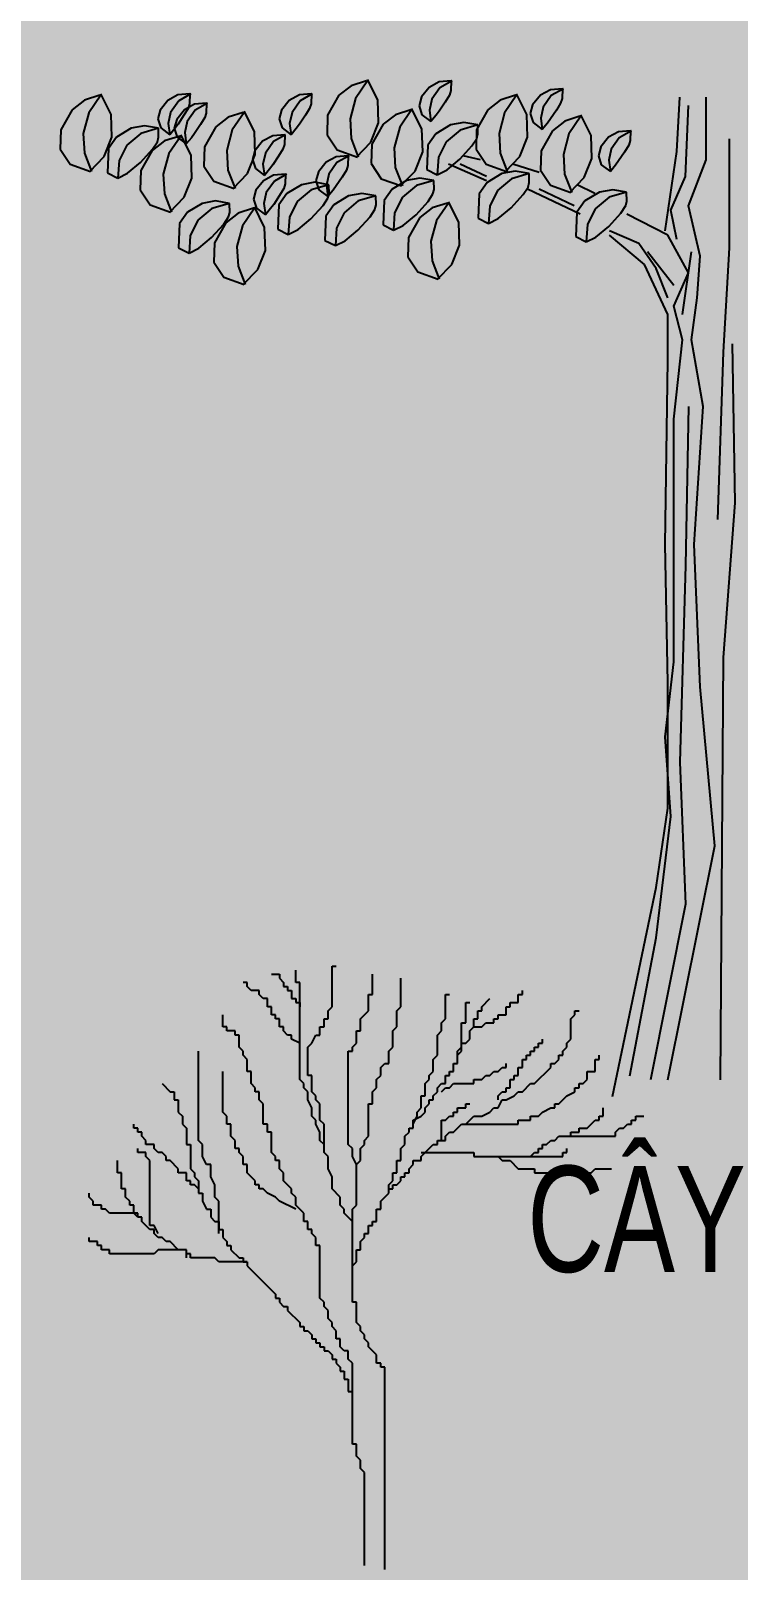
# Model space of a CAD drawing. Header units: millimetres. Extents: x 476643 to 477419, y 1110674 to 1111494.
# Drawn here: x 476995.18 to 476998.52, y 1111289.06 to 1111296.31 of the extents above; entities that cross this region are included whole.
import ezdxf

# ---------------------------------------------------------------- set-up
doc = ezdxf.new("R2010")
doc.units = ezdxf.units.MM
doc.header["$LTSCALE"] = 0.001
doc.header["$MEASUREMENT"] = 0
doc.layers.add('HT_Text', color=7, linetype='Continuous', lineweight=15)
doc.layers.add('HT_thuc vat', color=3, linetype='Continuous')
doc.layers.add('Net manh', color=252, linetype='Continuous')
doc.styles.add('DIM', font='VAVON.TTF')

# ---------------------------------------------------------------- blocks, each defined once
blk = doc.blocks.new('tree50')
for p, q in [((-1879.5884, 4727.1356), (-1937.5472, 4682.3356)), ((-1807.4204, 4750.4996), (-1879.5884, 4727.1356)), ((-1803.0988, 4750.4996), (-1859.4468, 4667.5916)), ((-1754.6128, 4660.1676), (-1803.0988, 4756.6996)), ((-1512.4984, 4719.5196), (-1549.1196, 4674.1316)), ((-1464.94, 4745.6916), (-1512.4984, 4719.5196)), ((-1408.4212, 4750.4996), (-1464.94, 4745.6916)), ((-1404.0756, 4750.4996), (-1461.4484, 4717.7356)), ((-1408.4212, 4750.4996), (-1409.7884, 4704.0156)), ((-3137.3276, 4658.9476), (-3195.2864, 4614.1716)), ((-3065.1596, 4682.3356), (-3137.3276, 4658.9476)), ((-3060.8384, 4682.3356), (-3117.186, 4599.4036)), ((-3012.352, 4591.9796), (-3060.8384, 4688.5356)), ((-2744.2368, 4657.5556), (-2780.8332, 4612.1476)), ((-2696.6536, 4683.7036), (-2744.2368, 4657.5556)), ((-2693.1624, 4655.7476), (-2731.224, 4601.7716)), ((-2640.1352, 4688.5356), (-2696.6536, 4683.7036)), ((-2635.7896, 4688.5356), (-2693.1624, 4655.7476)), ((-2640.1352, 4688.5356), (-2641.5268, 4642.0276)), ((-2171.7268, 4657.5556), (-2208.348, 4612.1476)), ((-2124.1684, 4683.7036), (-2171.7268, 4657.5556)), ((-2120.6772, 4655.7476), (-2158.7144, 4601.7716)), ((-2067.6496, 4688.5356), (-2124.1684, 4683.7036)), ((-2063.304, 4688.5356), (-2120.6772, 4655.7476)), ((-2067.6496, 4688.5356), (-2069.0168, 4642.0276)), ((-1937.5472, 4682.3356), (-1991.136, 4587.8276)), ((-1859.4468, 4667.5916), (-1885.4964, 4570.7876)), ((-1751.0484, 4552.1836), (-1754.6128, 4660.1676)), ((-1549.1196, 4674.1316), (-1560.2036, 4632.7516)), ((-1499.4856, 4663.7316), (-1511.0824, 4611.4396)), ((-1461.4484, 4717.7356), (-1499.4856, 4663.7316)), ((-1436.888, 4649.7676), (-1464.7932, 4607.9716)), ((-1417.0884, 4682.3356), (-1436.888, 4649.7676)), ((-1409.7884, 4704.0156), (-1417.0884, 4682.3356)), ((-1176.976, 4658.9476), (-1234.9348, 4614.1716)), ((-1104.8324, 4682.3356), (-1176.976, 4658.9476)), ((-1100.4868, 4682.3356), (-1156.8344, 4599.4036)), ((-1052.0248, 4591.9796), (-1100.4868, 4688.5356)), ((-987.718, 4682.3356), (-1024.3392, 4636.9516)), ((-940.1352, 4708.4836), (-987.718, 4682.3356)), ((-936.644, 4680.5556), (-974.7056, 4626.5516)), ((-883.6408, 4713.3196), (-940.1352, 4708.4836)), ((-879.2952, 4713.3196), (-936.644, 4680.5556)), ((-885.008, 4666.8316), (-892.308, 4645.1556)), ((-883.6408, 4713.3196), (-885.008, 4666.8316)), ((-344.968, 4416.9076), (-331.152, 4673.2556)), ((-206.98, 4377.4796), (-206.98, 4673.2556)), ((-3195.2864, 4614.1716), (-3248.8752, 4519.6396)), ((-3117.186, 4599.4036), (-3143.2356, 4502.5996)), ((-3008.7876, 4484.0196), (-3012.352, 4591.9796)), ((-2780.8332, 4612.1476), (-2791.9416, 4570.7876)), ((-2731.224, 4601.7716), (-2742.7964, 4549.4756)), ((-2666.1604, 4614.1716), (-2702.7572, 4568.7636)), ((-2668.602, 4587.8036), (-2696.5072, 4545.9836)), ((-2648.802, 4620.3476), (-2668.602, 4587.8036)), ((-2618.5776, 4640.3196), (-2666.1604, 4614.1716)), ((-2615.0864, 4612.3636), (-2653.148, 4558.3876)), ((-2641.5268, 4642.0276), (-2648.802, 4620.3476)), ((-2562.0588, 4645.1556), (-2618.5776, 4640.3196)), ((-2557.7376, 4645.1556), (-2615.0864, 4612.3636)), ((-2570.7504, 4576.9636), (-2590.55, 4544.4196)), ((-2563.4504, 4598.6436), (-2570.7504, 4576.9636)), ((-2562.0588, 4645.1556), (-2563.4504, 4598.6436)), ((-2460.7404, 4578.3796), (-2518.6996, 4533.5796)), ((-2388.5972, 4601.7716), (-2460.7404, 4578.3796)), ((-2384.2512, 4601.7716), (-2440.5988, 4518.8356)), ((-2335.7896, 4511.4116), (-2384.2512, 4607.9716)), ((-2208.348, 4612.1476), (-2219.432, 4570.7876)), ((-2158.7144, 4601.7716), (-2170.3108, 4549.4756)), ((-2096.1164, 4587.8036), (-2124.022, 4545.9836)), ((-2076.3168, 4620.3476), (-2096.1164, 4587.8036)), ((-2069.0168, 4642.0276), (-2076.3168, 4620.3476)), ((-1991.136, 4587.8276), (-1993.9192, 4496.3996)), ((-1671.4096, 4590.7836), (-1729.3684, 4545.9836)), ((-1599.2416, 4614.1716), (-1671.4096, 4590.7836)), ((-1594.9204, 4614.1716), (-1651.268, 4531.2396)), ((-1546.434, 4523.8156), (-1594.9204, 4620.3476)), ((-1560.2036, 4632.7516), (-1546.4828, 4590.3916)), ((-1546.4828, 4590.3916), (-1503.8316, 4558.3876)), ((-1511.0824, 4611.4396), (-1503.8316, 4558.3876)), ((-1479.808, 4587.6596), (-1503.8316, 4558.3876)), ((-1464.7932, 4607.9716), (-1479.808, 4587.6596)), ((-1234.9348, 4614.1716), (-1288.5236, 4519.6396)), ((-1156.8344, 4599.4036), (-1182.884, 4502.5996)), ((-1048.436, 4484.0196), (-1052.0248, 4591.9796)), ((-1024.3392, 4636.9516), (-1035.4232, 4595.5676)), ((-1035.4232, 4595.5676), (-1021.7024, 4553.2116)), ((-974.7056, 4626.5516), (-986.302, 4574.2556)), ((-986.302, 4574.2556), (-979.0512, 4521.2036)), ((-912.1076, 4612.5836), (-940.0132, 4570.7876)), ((-892.308, 4645.1556), (-912.1076, 4612.5836)), ((-801.2192, 4583.1676), (-873.3872, 4559.8036)), ((-796.898, 4583.1676), (-853.2456, 4500.2556)), ((-748.436, 4492.8116), (-796.898, 4589.3676)), ((-303.564, 4298.5956), (-289.768, 4633.7996)), ((-3248.8752, 4519.6396), (-3251.6584, 4428.2356)), ((-3143.2356, 4502.5996), (-3137.7424, 4409.6796)), ((-2917.8452, 4526.6236), (-2986.4732, 4484.9716)), ((-2871.898, 4502.7716), (-2937.7912, 4447.3996)), ((-2855.1496, 4538.0996), (-2917.8452, 4526.6236)), ((-2789.2072, 4526.6236), (-2871.898, 4502.7716)), ((-2789.2072, 4526.6236), (-2855.1496, 4538.0996)), ((-2791.9416, 4570.7876), (-2778.1968, 4528.4076)), ((-2787.9136, 4484.2876), (-2789.2072, 4526.6236)), ((-2778.1968, 4528.4076), (-2735.5452, 4496.3996)), ((-2742.7964, 4549.4756), (-2735.5452, 4496.3996)), ((-2711.5464, 4525.6716), (-2735.5452, 4496.3996)), ((-2702.7572, 4568.7636), (-2713.8656, 4527.4036)), ((-2713.8656, 4527.4036), (-2700.1204, 4485.0236)), ((-2696.5072, 4545.9836), (-2711.5464, 4525.6716)), ((-2653.148, 4558.3876), (-2664.7444, 4506.0916)), ((-2664.7444, 4506.0916), (-2657.4936, 4453.0156)), ((-2618.4556, 4502.5996), (-2633.47, 4482.2876)), ((-2590.55, 4544.4196), (-2618.4556, 4502.5996)), ((-2518.6996, 4533.5796), (-2572.2884, 4439.0756)), ((-2440.5988, 4518.8356), (-2466.6488, 4422.0316)), ((-2332.2004, 4403.4316), (-2335.7896, 4511.4116)), ((-2219.432, 4570.7876), (-2205.7112, 4528.4076)), ((-2205.7112, 4528.4076), (-2163.06, 4496.3996)), ((-2170.3108, 4549.4756), (-2163.06, 4496.3996)), ((-2139.0364, 4525.6716), (-2163.06, 4496.3996)), ((-2124.022, 4545.9836), (-2139.0364, 4525.6716)), ((-1885.4964, 4570.7876), (-1880.0032, 4477.8676)), ((-1787.1568, 4461.3156), (-1751.0484, 4552.1836)), ((-1729.3684, 4545.9836), (-1782.9572, 4451.4756)), ((-1651.268, 4531.2396), (-1677.3176, 4434.4356)), ((-1542.8696, 4415.8316), (-1546.434, 4523.8156)), ((-1412.01, 4542.2476), (-1480.638, 4500.5996)), ((-1366.0628, 4518.3956), (-1431.9564, 4463.0236)), ((-1349.3148, 4553.7236), (-1412.01, 4542.2476)), ((-1283.3724, 4542.2476), (-1366.0628, 4518.3956)), ((-1283.3724, 4542.2476), (-1349.3148, 4553.7236)), ((-1288.5236, 4519.6396), (-1291.3068, 4428.2356)), ((-1282.054, 4499.9156), (-1283.3724, 4542.2476)), ((-1182.884, 4502.5996), (-1177.4152, 4409.6796)), ((-1021.7024, 4553.2116), (-979.0512, 4521.2036)), ((-931.346, 4515.0036), (-984.9348, 4420.4956)), ((-955.0276, 4550.4756), (-979.0512, 4521.2036)), ((-940.0132, 4570.7876), (-955.0276, 4550.4756)), ((-873.3872, 4559.8036), (-931.346, 4515.0036)), ((-619.2124, 4510.1676), (-666.7708, 4484.0196)), ((-562.6936, 4515.0036), (-619.2124, 4510.1676)), ((-558.348, 4515.0036), (-615.7212, 4482.2396)), ((-562.6936, 4515.0036), (-564.0852, 4468.4916)), ((-3251.6584, 4428.2356), (-3204.5884, 4357.1396)), ((-3044.896, 4393.1516), (-3008.7876, 4484.0196)), ((-3024.2904, 4431.5556), (-3029.0024, 4317.0516)), ((-2986.4732, 4484.9716), (-3024.2904, 4431.5556)), ((-2937.7912, 4447.3996), (-2974.5344, 4374.0116)), ((-2873.4848, 4365.0036), (-2816.2092, 4428.2836)), ((-2760.008, 4466.8316), (-2817.9672, 4422.0316)), ((-2816.2092, 4428.2836), (-2793.6508, 4463.2436)), ((-2793.6508, 4463.2436), (-2787.9136, 4484.2876)), ((-2687.84, 4490.1996), (-2760.008, 4466.8316)), ((-2683.5188, 4490.1996), (-2739.842, 4407.2876)), ((-2700.1204, 4485.0236), (-2657.4936, 4453.0156)), ((-2635.0324, 4399.8636), (-2683.5188, 4496.3996)), ((-2633.47, 4482.2876), (-2657.4936, 4453.0156)), ((-2572.2884, 4439.0756), (-2575.0716, 4347.6676)), ((-2297.508, 4465.4156), (-2334.1292, 4420.0316)), ((-2249.9252, 4491.5876), (-2297.508, 4465.4156)), ((-2246.434, 4463.6356), (-2284.4956, 4409.6316)), ((-2193.4312, 4496.3996), (-2249.9252, 4491.5876)), ((-2189.0852, 4496.3996), (-2246.434, 4463.6356)), ((-2202.098, 4428.2356), (-2221.898, 4395.6676)), ((-2194.7984, 4449.9156), (-2202.098, 4428.2356)), ((-2193.4312, 4496.3996), (-2194.7984, 4449.9156)), ((-1993.9192, 4496.3996), (-1946.8488, 4425.3036)), ((-1880.0032, 4477.8676), (-1846.4584, 4391.0516)), ((-1855.1252, 4391.0516), (-1787.1568, 4461.3156)), ((-1782.9572, 4451.4756), (-1785.7404, 4360.0476)), ((-1677.3176, 4434.4356), (-1671.8244, 4341.5156)), ((-1518.4556, 4447.1796), (-1523.1672, 4332.6796)), ((-1480.638, 4500.5996), (-1518.4556, 4447.1796)), ((-1431.9564, 4463.0236), (-1468.6996, 4389.6356)), ((-1367.6496, 4380.6276), (-1310.3744, 4443.9076)), ((-1310.3744, 4443.9076), (-1287.8156, 4478.8676)), ((-1291.3068, 4428.2356), (-1244.2368, 4357.1396)), ((-1287.8156, 4478.8676), (-1282.054, 4499.9156)), ((-1084.5444, 4393.1516), (-1048.436, 4484.0196)), ((-853.2456, 4500.2556), (-879.2952, 4403.4316)), ((-744.8472, 4384.8516), (-748.436, 4492.8116)), ((-703.392, 4438.6116), (-714.5004, 4397.2516)), ((-666.7708, 4484.0196), (-703.392, 4438.6116)), ((-653.7824, 4428.2356), (-665.3548, 4375.9396)), ((-615.7212, 4482.2396), (-653.7824, 4428.2356)), ((-571.3608, 4446.8156), (-591.1604, 4414.2716)), ((-564.0852, 4468.4916), (-571.3608, 4446.8156)), ((-96.58, 3963.3796), (-96.58, 4476.0636)), ((-3204.5884, 4357.1396), (-3108.5432, 4322.8636)), ((-3137.7424, 4409.6796), (-3104.1976, 4322.8636)), ((-3112.8648, 4322.8636), (-3044.896, 4393.1516)), ((-2974.5344, 4374.0116), (-2979.93, 4292.1276)), ((-2933.9584, 4314.9796), (-2873.4848, 4365.0036)), ((-2817.9672, 4422.0316), (-2871.556, 4327.5276)), ((-2739.842, 4407.2876), (-2765.9164, 4310.4876)), ((-2631.468, 4291.8836), (-2635.0324, 4399.8636)), ((-2466.6488, 4422.0316), (-2461.18, 4329.1156)), ((-2368.3088, 4312.5836), (-2332.2004, 4403.4316)), ((-2334.1292, 4420.0316), (-2345.2132, 4378.6516)), ((-2345.2132, 4378.6516), (-2331.468, 4336.2916)), ((-2284.4956, 4409.6316), (-2296.092, 4357.3356)), ((-2296.092, 4357.3356), (-2288.8412, 4304.2836)), ((-2221.898, 4395.6676), (-2249.8032, 4353.8676)), ((-1998.2652, 4366.2476), (-2034.8616, 4320.8636)), ((-1950.682, 4392.4196), (-1998.2652, 4366.2476)), ((-1947.1908, 4364.4636), (-1985.2524, 4310.4876)), ((-1894.1636, 4397.2516), (-1950.682, 4392.4196)), ((-1889.8176, 4397.2516), (-1947.1908, 4364.4636)), ((-1946.8488, 4425.3036), (-1850.804, 4391.0516)), ((-1894.1636, 4397.2516), (-1895.5552, 4350.7436)), ((-1785.7404, 4360.0476), (-1738.6704, 4288.9516)), ((-1578.978, 4324.9636), (-1542.8696, 4415.8316)), ((-1468.6996, 4389.6356), (-1474.0952, 4307.7516)), ((-1428.1236, 4330.6036), (-1367.6496, 4380.6276)), ((-1241.8684, 4278.8676), (-1421.2632, 4357.7516)), ((-1241.8684, 4298.5956), (-1366.0628, 4357.7516)), ((-1269.4808, 4377.4796), (-1352.2688, 4397.1796)), ((-1244.2368, 4357.1396), (-1148.1916, 4322.8636)), ((-1177.4152, 4409.6796), (-1143.846, 4322.8636)), ((-1152.5376, 4322.8636), (-1084.5444, 4393.1516)), ((-993.5044, 4318.3236), (-1117.6984, 4357.7516)), ((-984.9348, 4420.4956), (-987.718, 4329.0636)), ((-879.2952, 4403.4316), (-873.802, 4310.5356)), ((-780.9556, 4293.9836), (-744.8472, 4384.8516)), ((-714.5004, 4397.2516), (-700.7552, 4354.8716)), ((-665.3548, 4375.9396), (-658.104, 4322.8636)), ((-619.0656, 4372.4476), (-634.0804, 4352.1356)), ((-591.1604, 4414.2716), (-619.0656, 4372.4476)), ((-400.144, 4042.2596), (-344.968, 4416.9076)), ((-289.768, 4160.5716), (-206.98, 4377.4796)), ((-3029.0024, 4317.0516), (-2979.93, 4292.1276)), ((-2979.93, 4292.1276), (-2933.9584, 4314.9796)), ((-2871.556, 4327.5276), (-2874.3392, 4236.0956)), ((-2765.9164, 4310.4876), (-2760.4232, 4217.5676)), ((-2667.5764, 4201.0116), (-2631.468, 4291.8836)), ((-2575.0716, 4347.6676), (-2528.0012, 4276.5756)), ((-2461.18, 4329.1156), (-2427.6108, 4242.2956)), ((-2436.302, 4242.2956), (-2368.3088, 4312.5836)), ((-2331.468, 4336.2916), (-2288.8412, 4304.2836)), ((-2245.604, 4305.6516), (-2293.1624, 4279.4796)), ((-2264.8176, 4333.5556), (-2288.8412, 4304.2836)), ((-2249.8032, 4353.8676), (-2264.8176, 4333.5556)), ((-2189.0852, 4310.4876), (-2245.604, 4305.6516)), ((-2184.7396, 4310.4876), (-2242.1128, 4277.6996)), ((-2189.0852, 4310.4876), (-2190.4768, 4263.9756)), ((-2034.8616, 4320.8636), (-2045.97, 4279.4796)), ((-1985.2524, 4310.4876), (-1996.8244, 4258.1916)), ((-1922.6304, 4296.5196), (-1950.5356, 4254.6996)), ((-1902.8304, 4329.0636), (-1922.6304, 4296.5196)), ((-1895.5552, 4350.7436), (-1902.8304, 4329.0636)), ((-1738.6704, 4288.9516), (-1642.6252, 4254.6996)), ((-1671.8244, 4341.5156), (-1638.2796, 4254.6996)), ((-1646.9468, 4254.6996), (-1578.978, 4324.9636)), ((-1555.98, 4291.9076), (-1618.6752, 4280.4316)), ((-1490.062, 4280.4316), (-1555.98, 4291.9076)), ((-1523.1672, 4332.6796), (-1474.0952, 4307.7516)), ((-1474.0952, 4307.7516), (-1428.1236, 4330.6036)), ((-1170.1156, 4312.6596), (-1238.768, 4271.0076)), ((-1124.1928, 4288.8076), (-1190.0864, 4233.4356)), ((-1107.4448, 4324.1556), (-1170.1156, 4312.6596)), ((-1041.5024, 4312.6596), (-1124.1928, 4288.8076)), ((-1041.5024, 4312.6596), (-1107.4448, 4324.1556)), ((-1040.184, 4270.3236), (-1041.5024, 4312.6596)), ((-987.718, 4329.0636), (-940.648, 4257.9716)), ((-873.802, 4310.5356), (-840.2572, 4223.7196)), ((-848.9484, 4223.7196), (-780.9556, 4293.9836)), ((-700.7552, 4354.8716), (-658.104, 4322.8636)), ((-634.0804, 4352.1356), (-658.104, 4322.8636)), ((-372.556, 4140.8436), (-303.564, 4298.5956)), ((-2874.3392, 4236.0956), (-2827.2688, 4165.0036)), ((-2760.4232, 4217.5676), (-2726.8784, 4130.7476)), ((-2528.0012, 4276.5756), (-2431.9564, 4242.2956)), ((-2329.7836, 4234.0956), (-2340.892, 4192.7116)), ((-2293.1624, 4279.4796), (-2329.7836, 4234.0956)), ((-2280.174, 4223.7196), (-2291.7464, 4171.4236)), ((-2242.1128, 4277.6996), (-2280.174, 4223.7196)), ((-2182.884, 4218.9076), (-2220.7016, 4165.4916)), ((-2197.7524, 4242.2956), (-2217.552, 4209.7516)), ((-2190.4768, 4263.9756), (-2197.7524, 4242.2956)), ((-2114.2564, 4260.5596), (-2182.884, 4218.9076)), ((-2068.3332, 4236.7076), (-2134.2268, 4181.3356)), ((-2051.5608, 4272.0316), (-2114.2564, 4260.5596)), ((-1985.6428, 4260.5596), (-2068.3332, 4236.7076)), ((-1985.6428, 4260.5596), (-2051.5608, 4272.0316)), ((-2045.97, 4279.4796), (-2032.2248, 4237.1196)), ((-2032.2248, 4237.1196), (-1989.5736, 4205.1156)), ((-1996.8244, 4258.1916), (-1989.5736, 4205.1156)), ((-1990.062, 4197.1796), (-1984.3244, 4218.2236)), ((-1965.5744, 4234.3876), (-1989.5736, 4205.1156)), ((-1984.3244, 4218.2236), (-1985.6428, 4260.5596)), ((-1950.5356, 4254.6996), (-1965.5744, 4234.3876)), ((-1829.808, 4219.2276), (-1892.5032, 4207.7516)), ((-1763.8656, 4207.7516), (-1829.808, 4219.2276)), ((-1687.3276, 4238.7556), (-1725.1204, 4185.3396)), ((-1618.6752, 4280.4316), (-1687.3276, 4238.7556)), ((-1572.7524, 4256.5556), (-1638.646, 4201.1836)), ((-1490.062, 4280.4316), (-1572.7524, 4256.5556)), ((-1517.064, 4182.0676), (-1494.5052, 4217.0516)), ((-1494.5052, 4217.0516), (-1488.7436, 4238.0756)), ((-1488.7436, 4238.0756), (-1490.062, 4280.4316)), ((-1276.5852, 4217.5916), (-1281.2972, 4103.0996)), ((-1238.768, 4271.0076), (-1276.5852, 4217.5916)), ((-1190.0864, 4233.4356), (-1226.8052, 4160.0596)), ((-1125.7796, 4151.0516), (-1068.5044, 4214.3196)), ((-1068.5044, 4214.3196), (-1045.9456, 4249.2796)), ((-800.3156, 4121.1316), (-1048.7044, 4239.4396)), ((-1045.9456, 4249.2796), (-1040.184, 4270.3236)), ((-827.9036, 4160.5716), (-993.5044, 4239.4396)), ((-940.648, 4257.9716), (-844.6028, 4223.7196)), ((-731.3216, 4219.7156), (-814.1096, 4259.1676)), ((-709.7396, 4225.3556), (-778.392, 4183.7036)), ((-647.0444, 4236.8276), (-709.7396, 4225.3556)), ((-581.1264, 4225.3556), (-663.8168, 4201.4996)), ((-581.1264, 4225.3556), (-647.0444, 4236.8276)), ((-579.808, 4183.0196), (-581.1264, 4225.3556)), ((-2827.2688, 4165.0036), (-2731.224, 4130.7476)), ((-2735.5452, 4130.7476), (-2667.5764, 4201.0116)), ((-2582.4204, 4172.5476), (-2651.0728, 4130.8836)), ((-2536.4976, 4148.6796), (-2602.3908, 4093.3116)), ((-2519.7248, 4184.0196), (-2582.4204, 4172.5476)), ((-2453.8068, 4172.5476), (-2536.4976, 4148.6796)), ((-2453.8068, 4172.5476), (-2519.7248, 4184.0196)), ((-2452.4888, 4130.1996), (-2453.8068, 4172.5476)), ((-2340.892, 4149.3396), (-2413.0356, 4125.9636)), ((-2336.5464, 4149.3396), (-2392.894, 4066.4196)), ((-2340.892, 4192.7116), (-2327.1468, 4150.3556)), ((-2288.0844, 4058.9836), (-2336.5464, 4155.5436)), ((-2327.1468, 4150.3556), (-2284.4956, 4118.3476)), ((-2291.7464, 4171.4236), (-2284.4956, 4118.3476)), ((-2260.472, 4147.6316), (-2284.4956, 4118.3476)), ((-2245.4572, 4167.9316), (-2260.472, 4147.6316)), ((-2217.552, 4209.7516), (-2245.4572, 4167.9316)), ((-2220.7016, 4165.4916), (-2225.4136, 4050.9996)), ((-2134.2268, 4181.3356), (-2170.9456, 4107.9476)), ((-2069.896, 4098.9516), (-2012.6204, 4162.2196)), ((-2012.6204, 4162.2196), (-1990.062, 4197.1796)), ((-1961.1312, 4166.0876), (-1998.9484, 4112.6836)), ((-1892.5032, 4207.7516), (-1961.1312, 4166.0876)), ((-1846.556, 4183.8996), (-1912.4496, 4128.5276)), ((-1763.8656, 4207.7516), (-1846.556, 4183.8996)), ((-1790.8676, 4109.4116), (-1768.3088, 4144.3716)), ((-1768.3088, 4144.3716), (-1762.5472, 4165.4156)), ((-1762.5472, 4165.4156), (-1763.8656, 4207.7516)), ((-1725.1204, 4185.3396), (-1729.8568, 4070.8476)), ((-1638.646, 4201.1836), (-1675.3648, 4127.8076)), ((-1574.3392, 4118.7996), (-1517.064, 4182.0676)), ((-1497.9232, 4150.7556), (-1555.882, 4105.9556)), ((-1425.7552, 4174.1316), (-1497.9232, 4150.7556)), ((-1421.434, 4174.1316), (-1477.7816, 4091.2116)), ((-1372.9476, 4083.7756), (-1421.434, 4180.3356)), ((-1226.8052, 4160.0596), (-1232.2248, 4078.1596)), ((-1186.2532, 4101.0236), (-1125.7796, 4151.0516)), ((-778.392, 4183.7036), (-816.1848, 4130.2836)), ((-729.7104, 4146.1316), (-766.4292, 4072.7396)), ((-663.8168, 4201.4996), (-729.7104, 4146.1316)), ((-608.1284, 4127.0156), (-585.5696, 4161.9756)), ((-585.5696, 4161.9756), (-579.808, 4183.0196)), ((-344.968, 4002.8196), (-372.556, 4140.8436)), ((-234.568, 3923.9516), (-289.768, 4160.5716)), ((-2688.8656, 4077.4676), (-2693.602, 3962.9636)), ((-2651.0728, 4130.8836), (-2688.8656, 4077.4676)), ((-2602.3908, 4093.3116), (-2639.1096, 4019.9236)), ((-2538.0844, 4010.9116), (-2480.8088, 4074.1956)), ((-2470.9944, 4081.1636), (-2524.5832, 3986.6556)), ((-2480.8088, 4074.1956), (-2458.2504, 4109.1556)), ((-2413.0356, 4125.9636), (-2470.9944, 4081.1636)), ((-2458.2504, 4109.1556), (-2452.4888, 4130.1996)), ((-2392.894, 4066.4196), (-2418.9436, 3969.6036)), ((-2170.9456, 4107.9476), (-2176.3412, 4026.0636)), ((-2130.394, 4048.9116), (-2069.896, 4098.9516)), ((-1998.9484, 4112.6836), (-2003.6604, 3998.1796)), ((-1912.4496, 4128.5276), (-1949.1928, 4055.1396)), ((-1848.1428, 4046.1316), (-1790.8676, 4109.4116)), ((-1729.8568, 4070.8476), (-1680.7844, 4045.9116)), ((-1675.3648, 4127.8076), (-1680.7844, 4045.9116)), ((-1680.7844, 4045.9116), (-1634.8128, 4068.7756)), ((-1634.8128, 4068.7756), (-1574.3392, 4118.7996)), ((-1555.882, 4105.9556), (-1609.4712, 4011.4516)), ((-1477.7816, 4091.2116), (-1503.8316, 3994.3956)), ((-1369.3832, 3975.8036), (-1372.9476, 4083.7756)), ((-1281.2972, 4103.0996), (-1232.2248, 4078.1596)), ((-1232.2248, 4078.1596), (-1186.2532, 4101.0236)), ((-816.1848, 4130.2836), (-820.9212, 4015.7836)), ((-766.4292, 4072.7396), (-771.8488, 3990.8436)), ((-665.4036, 4063.7316), (-608.1284, 4127.0156)), ((-386.352, 4022.5356), (-579.5396, 4121.1316)), ((-2639.1096, 4019.9236), (-2644.5296, 3938.0356)), ((-2598.558, 3960.8876), (-2538.0844, 4010.9116)), ((-2284.4956, 3951.0116), (-2288.0844, 4058.9836)), ((-2225.4136, 4050.9996), (-2176.3412, 4026.0636)), ((-2176.3412, 4026.0636), (-2130.394, 4048.9116)), ((-2003.6604, 3998.1796), (-1954.5884, 3973.2436)), ((-1949.1928, 4055.1396), (-1954.5884, 3973.2436)), ((-1954.5884, 3973.2436), (-1908.6164, 3996.1076)), ((-1908.6164, 3996.1076), (-1848.1428, 4046.1316)), ((-1609.4712, 4011.4516), (-1612.2544, 3920.0316)), ((-1503.8316, 3994.3956), (-1498.3384, 3901.4876)), ((-820.9212, 4015.7836), (-771.8488, 3990.8436)), ((-771.8488, 3990.8436), (-725.8772, 4013.7076)), ((-725.8772, 4013.7076), (-665.4036, 4063.7316)), ((-524.3392, 3983.1036), (-662.3276, 4042.2596)), ((-496.752, 3884.5076), (-662.3276, 4022.5356)), ((-289.768, 3845.0676), (-386.352, 4022.5356)), ((-2693.602, 3962.9636), (-2644.5296, 3938.0356)), ((-2644.5296, 3938.0356), (-2598.558, 3960.8876)), ((-2524.5832, 3986.6556), (-2527.3664, 3895.2396)), ((-2418.9436, 3969.6036), (-2413.4748, 3876.6956)), ((-2320.604, 3860.1556), (-2284.4956, 3951.0116)), ((-1612.2544, 3920.0316), (-1565.184, 3848.9276)), ((-1405.4916, 3884.9356), (-1369.3832, 3975.8036)), ((-441.552, 3864.7956), (-524.3392, 3983.1036)), ((-358.764, 3785.9116), (-482.956, 3943.6636)), ((-317.356, 3647.8876), (-275.976, 3943.6636)), ((-248.364, 3726.7716), (-234.568, 3923.9516)), ((-124.192, 3470.4236), (-96.58, 3963.3796)), ((-2527.3664, 3895.2396), (-2480.2964, 3824.1316)), ((-2413.4748, 3876.6956), (-2379.9056, 3789.8796)), ((-2388.5972, 3789.8796), (-2320.604, 3860.1556)), ((-1565.184, 3848.9276), (-1469.1392, 3814.6716)), ((-1498.3384, 3901.4876), (-1464.7932, 3814.6716)), ((-1473.4604, 3814.6716), (-1405.4916, 3884.9356)), ((-386.352, 3647.8876), (-496.752, 3884.5076)), ((-386.352, 3726.7716), (-441.552, 3864.7956)), ((-2480.2964, 3824.1316), (-2384.2512, 3789.8796)), ((-358.764, 3687.3276), (-289.768, 3845.0676)), ((-386.352, 3726.7716), (-386.352, 3726.7716)), ((-275.976, 3529.5756), (-248.364, 3726.7716)), ((-386.352, 3430.9916), (-386.352, 3647.8876)), ((-317.356, 3529.5756), (-358.764, 3687.3276)), ((-358.764, 3154.9316), (-317.356, 3529.5756)), ((-220.776, 3214.0876), (-275.976, 3529.5756)), ((-68.992, 2760.5716), (-82.788, 3509.8636)), ((-400.144, 2563.3796), (-386.352, 3430.9916)), ((-151.78, 2681.6876), (-124.192, 3470.4236)), ((-289.768, 3214.0876), (-303.564, 2464.7956)), ((-262.156, 2563.3796), (-220.776, 3214.0876)), ((-358.764, 2602.8196), (-358.764, 3154.9316)), ((-124.192, 2030.9916), (-68.992, 2760.5716)), ((-386.352, 1912.6836), (-400.144, 2563.3796)), ((-358.764, 2011.2676), (-358.764, 2602.8196)), ((-234.568, 1892.9556), (-262.156, 2563.3796)), ((-303.564, 2464.7956), (-331.152, 1538.0356)), ((-400.144, 1656.3476), (-358.764, 2011.2676)), ((-137.988, 39.4408), (-124.192, 2030.9916)), ((-386.352, 1321.1316), (-386.352, 1912.6836)), ((-165.576, 1143.6636), (-234.568, 1892.9556)), ((-372.556, 1281.6876), (-400.144, 1656.3476)), ((-331.152, 1538.0356), (-303.564, 867.6156)), ((-441.552, 946.4836), (-386.352, 1321.1316)), ((-441.552, 709.8636), (-372.556, 1281.6876)), ((-386.352, 39.4408), (-165.576, 1143.6636)), ((-648.5336, -39.4288), (-441.552, 946.4836)), ((-303.564, 867.6156), (-469.14, 39.4408)), ((-565.7456, 59.1552), (-441.552, 709.8636))]:
    blk.add_line(p, q)
blk = doc.blocks.new('tree51')
for p, q in [((-1524, 9681), (-1392, 9681)), ((-1392, 9681), (-1392, 9615)), ((-1392, 9615), (-1325, 9548)), ((-1126, 9548), (-1126, 9747)), ((-530, 9814), (-464, 9814)), ((-530, 9150), (-530, 9814)), ((133, 9349), (133, 9681)), ((596, 9150), (596, 9615)), ((-1922, 9548), (-1988, 9548)), ((-1922, 9482), (-1922, 9548)), ((-1855, 9416), (-1922, 9482)), ((-1723, 9416), (-1855, 9416)), ((-1723, 9349), (-1723, 9416)), ((-1657, 9283), (-1723, 9349)), ((-1325, 9548), (-1325, 9482)), ((-1325, 9482), (-1259, 9482)), ((-1259, 9482), (-1259, 9416)), ((-1259, 9416), (-1193, 9416)), ((-1193, 9416), (-1193, 9283)), ((-1060, 9548), (-1126, 9548)), ((-1060, 7957), (-1060, 9548)), ((66, 9349), (133, 9349)), ((66, 9084), (66, 9349)), ((1325, 9349), (1392, 9349)), ((1325, 8952), (1325, 9349)), ((2518, 9349), (2584, 9349)), ((2518, 9217), (2518, 9349)), ((2584, 9349), (2584, 9416)), ((-1590, 9283), (-1657, 9283)), ((-1590, 9150), (-1590, 9283)), ((-1524, 9150), (-1590, 9150)), ((-1524, 9018), (-1524, 9150)), ((-1193, 9283), (-1126, 9283)), ((-1126, 9283), (-1126, 9217)), ((-1126, 9217), (-1060, 9217)), ((-1060, 9217), (-1060, 9150)), ((-596, 9084), (-530, 9150)), ((-596, 8952), (-596, 9084)), ((-66, 8952), (66, 9084)), ((530, 9084), (596, 9150)), ((530, 8819), (530, 9084)), ((1657, 9217), (1723, 9217)), ((1657, 8885), (1657, 9217)), ((1855, 9084), (1922, 9084)), ((1855, 8952), (1855, 9084)), ((1922, 9150), (2054, 9283)), ((1922, 9084), (1922, 9150)), ((2319, 9150), (2385, 9150)), ((2319, 9018), (2319, 9150)), ((2385, 9217), (2518, 9217)), ((2385, 9150), (2385, 9217)), ((3446, 9084), (3512, 9084)), ((3446, 9018), (3446, 9084)), ((-2319, 8819), (-2319, 9018)), ((-1458, 9018), (-1524, 9018)), ((-1458, 8952), (-1458, 9018)), ((-1392, 8952), (-1458, 8952)), ((-1392, 8819), (-1392, 8952)), ((-663, 8952), (-596, 8952)), ((-663, 8819), (-663, 8952)), ((-66, 8753), (-66, 8952)), ((1259, 8885), (1325, 8952)), ((1259, 8753), (1259, 8885)), ((1590, 8885), (1657, 8885)), ((1590, 8487), (1590, 8885)), ((1789, 8952), (1855, 8952)), ((1789, 8819), (1789, 8952)), ((1922, 8819), (1988, 8885)), ((1988, 8885), (2120, 8885)), ((2120, 8952), (2187, 8952)), ((2120, 8885), (2120, 8952)), ((2187, 8952), (2187, 9018)), ((2187, 9018), (2319, 9018)), ((3379, 8952), (3446, 9018)), ((3379, 8620), (3379, 8952)), ((-2253, 8819), (-2319, 8819)), ((-2253, 8753), (-2253, 8819)), ((-2120, 8753), (-2253, 8753)), ((-2120, 8686), (-2120, 8753)), ((-2054, 8686), (-2120, 8686)), ((-2054, 8487), (-2054, 8686)), ((-1325, 8819), (-1392, 8819)), ((-1325, 8753), (-1325, 8819)), ((-1259, 8686), (-1325, 8753)), ((-1193, 8686), (-1259, 8686)), ((-1193, 8620), (-1193, 8686)), ((-1060, 8554), (-1193, 8620)), ((-861, 8554), (-795, 8686)), ((-795, 8686), (-729, 8686)), ((-729, 8819), (-663, 8819)), ((-729, 8686), (-729, 8819)), ((-133, 8753), (-66, 8753)), ((-133, 8554), (-133, 8753)), ((464, 8753), (530, 8819)), ((464, 8487), (464, 8753)), ((1193, 8686), (1259, 8753)), ((1193, 8355), (1193, 8686)), ((1657, 8554), (1723, 8620)), ((1723, 8753), (1789, 8819)), ((1723, 8753), (1789, 8819)), ((1723, 8620), (1723, 8753)), ((1789, 8819), (1922, 8819)), ((2916, 8554), (2916, 8620)), ((3313, 8554), (3379, 8620)), ((-2717, 6962), (-2717, 8421)), ((-1988, 8421), (-2054, 8487)), ((-1988, 8355), (-1988, 8421)), ((-1922, 8288), (-1988, 8355)), ((-1060, 8487), (-1060, 8554)), ((-928, 8487), (-861, 8554)), ((-928, 8023), (-928, 8487)), ((-265, 8421), (-199, 8421)), ((-265, 6896), (-265, 8421)), ((-199, 8487), (-133, 8554)), ((-199, 8421), (-199, 8487)), ((398, 8421), (464, 8487)), ((398, 8222), (398, 8421)), ((1126, 8288), (1193, 8355)), ((1524, 8421), (1590, 8487)), ((1524, 8355), (1524, 8421)), ((1524, 8355), (1590, 8421)), ((1524, 8222), (1524, 8355)), ((1590, 8554), (1657, 8554)), ((1590, 8421), (1590, 8554)), ((2651, 8355), (2717, 8355)), ((2651, 8288), (2651, 8355)), ((2717, 8421), (2783, 8421)), ((2717, 8355), (2717, 8421)), ((2783, 8487), (2849, 8487)), ((2783, 8421), (2783, 8487)), ((2849, 8487), (2849, 8554)), ((2849, 8554), (2916, 8554)), ((3181, 8355), (3247, 8355)), ((3181, 8288), (3181, 8355)), ((3247, 8421), (3313, 8487)), ((3247, 8355), (3247, 8421)), ((3313, 8487), (3313, 8554)), ((3843, 8288), (3843, 8355)), ((-2319, 7426), (-2319, 8090)), ((-1922, 8090), (-1922, 8288)), ((-1855, 8090), (-1922, 8090)), ((-1855, 7891), (-1855, 8090)), ((265, 8156), (331, 8222)), ((265, 8023), (265, 8156)), ((331, 8222), (398, 8222)), ((1060, 8023), (1126, 8090)), ((1126, 8090), (1126, 8288)), ((1392, 8090), (1458, 8090)), ((1392, 8023), (1392, 8090)), ((1458, 8222), (1524, 8222)), ((1458, 8090), (1458, 8222)), ((2054, 8023), (2120, 8090)), ((2120, 8090), (2187, 8090)), ((2187, 8090), (2253, 8156)), ((2253, 8156), (2319, 8156)), ((2319, 8156), (2319, 8222)), ((2518, 8156), (2584, 8156)), ((2518, 8023), (2518, 8156)), ((2584, 8288), (2651, 8288)), ((2584, 8156), (2584, 8288)), ((2783, 7891), (3048, 8156)), ((3048, 8222), (3114, 8222)), ((3048, 8156), (3048, 8222)), ((3114, 8222), (3181, 8288)), ((3644, 8090), (3777, 8090)), ((3644, 7957), (3644, 8090)), ((3777, 8288), (3843, 8288)), ((3777, 8090), (3777, 8288)), ((-3313, 7891), (-3181, 7758)), ((-1789, 7824), (-1855, 7891)), ((-1789, 7758), (-1789, 7824)), ((-994, 7891), (-1060, 7957)), ((-994, 7824), (-994, 7891)), ((-928, 7758), (-994, 7824)), ((-861, 8023), (-928, 8023)), ((-861, 7758), (-861, 8023)), ((133, 7758), (199, 7824)), ((199, 7957), (265, 8023)), ((199, 7824), (199, 7957)), ((994, 7891), (1060, 7957)), ((994, 7692), (994, 7891)), ((1060, 7957), (1060, 8023)), ((1193, 7824), (1259, 7891)), ((1193, 7758), (1193, 7824)), ((1259, 7891), (1325, 7891)), ((1259, 7758), (1325, 7824)), ((1325, 8023), (1392, 8023)), ((1325, 7891), (1325, 8023)), ((1325, 7824), (1392, 7824)), ((1392, 7824), (1458, 7891)), ((1458, 7891), (1789, 7891)), ((1789, 7957), (1922, 7957)), ((1789, 7891), (1789, 7957)), ((1922, 7957), (1988, 8023)), ((1988, 8023), (2054, 8023)), ((2319, 7824), (2385, 7824)), ((2319, 7758), (2319, 7824)), ((2385, 7957), (2452, 7957)), ((2385, 7824), (2385, 7957)), ((2452, 8023), (2518, 8023)), ((2452, 7957), (2452, 8023)), ((2584, 7758), (2717, 7891)), ((2717, 7891), (2783, 7891)), ((3446, 7824), (3512, 7824)), ((3446, 7758), (3446, 7824)), ((3512, 7824), (3512, 7891)), ((3512, 7891), (3578, 7891)), ((3578, 7891), (3644, 7957)), ((-3181, 7758), (-3114, 7758)), ((-3114, 7758), (-3114, 7625)), ((-3114, 7625), (-3048, 7625)), ((-3048, 7625), (-3048, 7426)), ((-1723, 7758), (-1789, 7758)), ((-1723, 7625), (-1723, 7758)), ((-1657, 7559), (-1723, 7625)), ((-928, 7625), (-928, 7758)), ((-861, 7493), (-928, 7625)), ((-795, 7692), (-861, 7758)), ((-795, 7625), (-795, 7692)), ((-729, 7559), (-795, 7625)), ((133, 7559), (133, 7758)), ((928, 7692), (994, 7692)), ((928, 7493), (928, 7692)), ((1060, 7625), (1126, 7625)), ((1060, 7559), (1060, 7625)), ((1126, 7692), (1193, 7758)), ((1126, 7625), (1126, 7692)), ((2187, 7692), (2253, 7758)), ((2187, 7625), (2187, 7692)), ((2187, 7493), (2253, 7625)), ((2253, 7758), (2319, 7758)), ((2253, 7625), (2319, 7625)), ((2319, 7625), (2452, 7692)), ((2452, 7692), (2518, 7758)), ((2518, 7758), (2584, 7758)), ((3181, 7559), (3313, 7692)), ((3313, 7692), (3446, 7758)), ((-3048, 7426), (-2982, 7360)), ((-2982, 7360), (-2982, 7228)), ((-2253, 7360), (-2319, 7426)), ((-2253, 7228), (-2253, 7360)), ((-1657, 7228), (-1657, 7559)), ((-861, 7360), (-861, 7493)), ((-795, 7294), (-861, 7360)), ((-729, 7294), (-729, 7559)), ((66, 7559), (133, 7559)), ((66, 7029), (66, 7559)), ((795, 7294), (928, 7360)), ((795, 7228), (861, 7360)), ((861, 7426), (928, 7493)), ((861, 7360), (861, 7426)), ((928, 7360), (994, 7426)), ((994, 7493), (1060, 7559)), ((994, 7426), (994, 7493)), ((1325, 7294), (1392, 7360)), ((1392, 7360), (1458, 7360)), ((1458, 7426), (1524, 7426)), ((1458, 7360), (1458, 7426)), ((1524, 7426), (1524, 7493)), ((1524, 7493), (1657, 7493)), ((1657, 7559), (1723, 7559)), ((1657, 7493), (1657, 7559)), ((1657, 7228), (1789, 7360)), ((1789, 7360), (1922, 7360)), ((1922, 7360), (2054, 7426)), ((2054, 7426), (2120, 7493)), ((2120, 7493), (2187, 7493)), ((2717, 7360), (2849, 7360)), ((2717, 7294), (2717, 7360)), ((2849, 7360), (2916, 7426)), ((2916, 7426), (3048, 7493)), ((3048, 7493), (3114, 7493)), ((3114, 7559), (3181, 7559)), ((3114, 7493), (3114, 7559)), ((3843, 7360), (3910, 7360)), ((3843, 7294), (3843, 7360)), ((3910, 7360), (3910, 7493)), ((4440, 7360), (4572, 7360)), ((4440, 7294), (4440, 7360)), ((-3777, 7161), (-3777, 7228)), ((-3711, 7161), (-3777, 7161)), ((-3711, 7095), (-3711, 7161)), ((-3644, 7095), (-3711, 7095)), ((-3644, 7029), (-3644, 7095)), ((-2982, 7228), (-2916, 7161)), ((-2916, 7161), (-2916, 6896)), ((-2187, 7228), (-2253, 7228)), ((-2187, 7029), (-2187, 7228)), ((-1590, 7228), (-1657, 7228)), ((-1590, 7095), (-1590, 7228)), ((-1524, 7095), (-1590, 7095)), ((-1524, 6763), (-1524, 7095)), ((-795, 7228), (-795, 7294)), ((-729, 7095), (-795, 7228)), ((-663, 7228), (-729, 7294)), ((-729, 6962), (-729, 7095)), ((-663, 6763), (-663, 7228)), ((663, 7029), (729, 7095)), ((729, 7161), (795, 7161)), ((729, 7095), (729, 7161)), ((795, 7228), (795, 7294)), ((795, 7161), (795, 7228)), ((1259, 7294), (1325, 7294)), ((1259, 6962), (1259, 7294)), ((1325, 7029), (1392, 7095)), ((1392, 7095), (1458, 7095)), ((1458, 7095), (1590, 7228)), ((1590, 7228), (1657, 7228)), ((1590, 7228), (2518, 7228)), ((2518, 7294), (2717, 7294)), ((2518, 7228), (2518, 7294)), ((3379, 7095), (3512, 7095)), ((3379, 7029), (3379, 7095)), ((3512, 7095), (3512, 7161)), ((3512, 7161), (3644, 7161)), ((3644, 7161), (3777, 7294)), ((3777, 7294), (3843, 7294)), ((4108, 7095), (4175, 7161)), ((4108, 7029), (4108, 7095)), ((4175, 7161), (4241, 7161)), ((4241, 7161), (4307, 7228)), ((4307, 7228), (4373, 7228)), ((4373, 7294), (4440, 7294)), ((4373, 7228), (4373, 7294)), ((-3711, 6763), (-3711, 6830)), ((-3578, 6962), (-3644, 7029)), ((-3578, 6896), (-3578, 6962)), ((-3446, 6896), (-3578, 6896)), ((-3446, 6830), (-3446, 6896)), ((-3379, 6763), (-3446, 6830)), ((-2916, 6896), (-2849, 6896)), ((-2849, 6896), (-2849, 6498)), ((-2651, 6896), (-2717, 6962)), ((-2651, 6697), (-2651, 6896)), ((-2120, 6962), (-2187, 7029)), ((-2120, 6830), (-2120, 6962)), ((-2054, 6830), (-2120, 6830)), ((-2054, 6763), (-2054, 6830)), ((-663, 6896), (-729, 6962)), ((-663, 6763), (-663, 6896)), ((-199, 6830), (-265, 6896)), ((-199, 6697), (-199, 6830)), ((-66, 6830), (0, 6896)), ((-66, 6631), (-66, 6830)), ((0, 6962), (66, 7029)), ((0, 6896), (0, 6962)), ((596, 6830), (663, 6896)), ((596, 6631), (596, 6830)), ((663, 6896), (663, 7029)), ((928, 6697), (1126, 6896)), ((1126, 6896), (1193, 6896)), ((1193, 6962), (1325, 6962)), ((1193, 6896), (1193, 6962)), ((1325, 6962), (1325, 7029)), ((2849, 6763), (2849, 6830)), ((2849, 6830), (2916, 6830)), ((2916, 6896), (2982, 6896)), ((2916, 6830), (2916, 6896)), ((2982, 6896), (3048, 6962)), ((3048, 6962), (3114, 6962)), ((3114, 6962), (3181, 7029)), ((3181, 7029), (3379, 7029)), ((3313, 7029), (4108, 7029)), ((3313, 6763), (3313, 6830)), ((-4042, 6432), (-4042, 6631)), ((-3578, 6763), (-3711, 6763)), ((-3578, 6697), (-3578, 6763)), ((-3512, 6631), (-3578, 6697)), ((-3512, 5570), (-3512, 6631)), ((-3313, 6763), (-3379, 6763)), ((-3247, 6697), (-3313, 6763)), ((-3247, 6631), (-3247, 6697)), ((-3181, 6631), (-3247, 6631)), ((-3048, 6498), (-3181, 6631)), ((-2584, 6564), (-2651, 6697)), ((-2518, 6564), (-2584, 6564)), ((-2518, 6366), (-2518, 6564)), ((-1988, 6697), (-2054, 6763)), ((-1988, 6564), (-1988, 6697)), ((-1922, 6564), (-1988, 6564)), ((-1922, 6432), (-1922, 6564)), ((-1458, 6697), (-1524, 6763)), ((-1458, 6631), (-1458, 6697)), ((-1392, 6631), (-1458, 6631)), ((-1392, 6498), (-1392, 6631)), ((-596, 6697), (-663, 6763)), ((-596, 6498), (-596, 6697)), ((-133, 6564), (-199, 6697)), ((-133, 6564), (-66, 6631)), ((-133, 5901), (-133, 6564)), ((530, 6631), (596, 6631)), ((530, 6432), (530, 6631)), ((729, 6498), (795, 6564)), ((795, 6631), (928, 6631)), ((795, 6564), (795, 6631)), ((928, 6763), (1789, 6763)), ((928, 6631), (928, 6697)), ((1789, 6763), (1789, 6697)), ((1789, 6697), (3247, 6697)), ((2187, 6697), (2253, 6631)), ((2253, 6631), (2385, 6631)), ((2385, 6631), (2518, 6498)), ((2717, 6697), (2783, 6763)), ((2783, 6763), (2849, 6763)), ((3247, 6763), (3313, 6763)), ((3247, 6697), (3247, 6763)), ((-3976, 6432), (-4042, 6432)), ((-3976, 6167), (-3976, 6432)), ((-3048, 6432), (-3048, 6498)), ((-2916, 6432), (-3048, 6432)), ((-2916, 6299), (-2916, 6432)), ((-2849, 6498), (-2783, 6432)), ((-2783, 6432), (-2783, 6366)), ((-2783, 6366), (-2717, 6299)), ((-2452, 6233), (-2518, 6366)), ((-1789, 6299), (-1922, 6432)), ((-1325, 6432), (-1392, 6498)), ((-1325, 6299), (-1325, 6432)), ((-530, 6366), (-596, 6498)), ((-530, 6167), (-530, 6366)), ((464, 6432), (530, 6432)), ((464, 6299), (464, 6432)), ((596, 6366), (663, 6366)), ((596, 6299), (596, 6366)), ((663, 6432), (729, 6432)), ((663, 6366), (663, 6432)), ((729, 6432), (729, 6498)), ((2518, 6498), (2783, 6498)), ((2783, 6498), (2783, 6432)), ((2783, 6432), (3711, 6432)), ((3711, 6432), (3777, 6498)), ((3777, 6498), (4042, 6498)), ((-4506, 6034), (-4506, 6100)), ((-3910, 6167), (-3976, 6167)), ((-3910, 6034), (-3910, 6167)), ((-2849, 6299), (-2916, 6299)), ((-2849, 6233), (-2849, 6299)), ((-2783, 6233), (-2849, 6233)), ((-2717, 6167), (-2783, 6233)), ((-2717, 6299), (-2717, 6100)), ((-2717, 6100), (-2651, 6100)), ((-2651, 6100), (-2651, 5968)), ((-2452, 6034), (-2452, 6233)), ((-1789, 6233), (-1789, 6299)), ((-1723, 6233), (-1789, 6233)), ((-1723, 6167), (-1723, 6233)), ((-1657, 6167), (-1723, 6167)), ((-1590, 6100), (-1657, 6167)), ((-1458, 6034), (-1590, 6100)), ((-1193, 6167), (-1325, 6299)), ((-1193, 6100), (-1193, 6167)), ((-1126, 6034), (-1193, 6100)), ((-398, 6034), (-530, 6167)), ((265, 5968), (398, 6100)), ((398, 6233), (464, 6299)), ((398, 6100), (398, 6233)), ((398, 6167), (464, 6167)), ((464, 6233), (530, 6233)), ((464, 6167), (464, 6233)), ((530, 6233), (596, 6299)), ((-4440, 5968), (-4506, 6034)), ((-4440, 5901), (-4440, 5968)), ((-4307, 5901), (-4440, 5901)), ((-4307, 5835), (-4307, 5901)), ((-4241, 5835), (-4307, 5835)), ((-4175, 5769), (-4241, 5835)), ((-3843, 5968), (-3910, 6034)), ((-3843, 5901), (-3843, 5968)), ((-3777, 5901), (-3843, 5901)), ((-3777, 5769), (-3777, 5901)), ((-2651, 5968), (-2584, 5835)), ((-2584, 5835), (-2518, 5835)), ((-2518, 5835), (-2518, 5702)), ((-2385, 5968), (-2452, 6034)), ((-2385, 5437), (-2385, 5968)), ((-1392, 5968), (-1458, 6034)), ((-1126, 5835), (-1392, 5968)), ((-1126, 5901), (-1126, 6034)), ((-994, 5769), (-1126, 5901)), ((-398, 5901), (-398, 6034)), ((-331, 5835), (-398, 5901)), ((-331, 5769), (-331, 5835)), ((-199, 5835), (-133, 5901)), ((-199, 5437), (-199, 5835)), ((199, 5835), (265, 5835)), ((199, 5636), (199, 5835)), ((265, 5835), (265, 5968)), ((-3711, 5769), (-4175, 5769)), ((-3711, 5702), (-3777, 5769)), ((-3711, 5702), (-3711, 5769)), ((-3644, 5702), (-3711, 5702)), ((-3644, 5636), (-3644, 5702)), ((-3512, 5504), (-3644, 5636)), ((-3446, 5570), (-3512, 5570)), ((-3379, 5437), (-3446, 5570)), ((-2518, 5702), (-2452, 5636)), ((-2452, 5636), (-2385, 5636)), ((-2385, 5636), (-2385, 5504)), ((-994, 5636), (-994, 5769)), ((-928, 5636), (-994, 5636)), ((-928, 5504), (-928, 5636)), ((-199, 5636), (-331, 5769)), ((-199, 4310), (-199, 5636)), ((66, 5570), (133, 5570)), ((66, 5437), (66, 5570)), ((133, 5636), (199, 5636)), ((133, 5570), (133, 5636)), ((-4506, 5305), (-4506, 5371)), ((-4373, 5305), (-4506, 5305)), ((-4373, 5238), (-4373, 5305)), ((-3446, 5504), (-3512, 5504)), ((-3446, 5437), (-3446, 5504)), ((-3379, 5371), (-3446, 5437)), ((-3313, 5371), (-3379, 5371)), ((-3247, 5305), (-3313, 5371)), ((-3181, 5305), (-3247, 5305)), ((-3048, 5172), (-3181, 5305)), ((-2385, 5504), (-2319, 5504)), ((-2319, 5504), (-2319, 5371)), ((-2319, 5371), (-2253, 5305)), ((-2253, 5305), (-2253, 5238)), ((-861, 5504), (-928, 5504)), ((-861, 5437), (-861, 5504)), ((-795, 5371), (-861, 5437)), ((-795, 5238), (-795, 5371)), ((-66, 5305), (0, 5371)), ((-66, 5172), (-66, 5305)), ((0, 5437), (66, 5437)), ((0, 5371), (0, 5437)), ((-4307, 5238), (-4373, 5238)), ((-4307, 5172), (-4307, 5238)), ((-4175, 5172), (-4307, 5172)), ((-4175, 5106), (-4175, 5172)), ((-3446, 5106), (-4175, 5106)), ((-3379, 5172), (-3446, 5106)), ((-2916, 5172), (-3379, 5172)), ((-2916, 5172), (-3048, 5172)), ((-2916, 5039), (-2916, 5172)), ((-2916, 5106), (-2916, 5172)), ((-2849, 5106), (-2916, 5106)), ((-2849, 5039), (-2849, 5106)), ((-2253, 5238), (-2187, 5238)), ((-2187, 5238), (-2187, 5172)), ((-2187, 5172), (-2054, 5039)), ((-729, 5238), (-795, 5238)), ((-729, 4376), (-729, 5238)), ((-133, 5172), (-66, 5172)), ((-133, 4973), (-133, 5172)), ((-2452, 5039), (-2849, 5039)), ((-2385, 4973), (-2452, 5039)), ((-1922, 4973), (-2385, 4973)), ((-2054, 5039), (-1988, 5039)), ((-1988, 5039), (-1988, 4973)), ((-1988, 4973), (-1922, 4973)), ((-1922, 4973), (-1922, 4907)), ((-1922, 4907), (-1458, 4443)), ((-199, 4907), (-133, 4973)), ((-1458, 4443), (-1458, 4376)), ((-1458, 4376), (-1392, 4376)), ((-1392, 4376), (-1392, 4310)), ((-1392, 4310), (-1325, 4244)), ((-663, 4310), (-729, 4376)), ((-663, 4244), (-663, 4310)), ((-133, 4310), (-199, 4310)), ((-133, 3978), (-133, 4310)), ((-1325, 4244), (-1259, 4244)), ((-1259, 4244), (-1259, 4177)), ((-1259, 4177), (-1060, 3978)), ((-596, 4177), (-663, 4244)), ((-596, 4045), (-596, 4177)), ((-530, 3978), (-596, 4045)), ((-1060, 3978), (-1060, 3912)), ((-1060, 3912), (-994, 3912)), ((-994, 3912), (-994, 3846)), ((-994, 3846), (-928, 3846)), ((-928, 3846), (-861, 3780)), ((-530, 3912), (-530, 3978)), ((-464, 3846), (-530, 3912)), ((-464, 3713), (-464, 3846)), ((-66, 3912), (-133, 3978)), ((-66, 3846), (-66, 3912)), ((0, 3780), (-66, 3846)), ((-861, 3780), (-861, 3713)), ((-861, 3713), (-795, 3713)), ((-795, 3713), (-795, 3647)), ((-795, 3647), (-729, 3647)), ((-729, 3647), (-729, 3581)), ((-729, 3581), (-663, 3581)), ((-663, 3581), (-663, 3514)), ((-398, 3713), (-464, 3713)), ((-398, 3581), (-398, 3713)), ((-331, 3514), (-398, 3581)), ((0, 3713), (0, 3780)), ((66, 3647), (0, 3713)), ((66, 3581), (66, 3647)), ((199, 3448), (66, 3581)), ((-663, 3514), (-596, 3514)), ((-596, 3514), (-530, 3448)), ((-530, 3448), (-530, 3382)), ((-530, 3382), (-464, 3382)), ((-464, 3382), (-464, 3315)), ((-464, 3315), (-398, 3249)), ((-265, 3514), (-331, 3514)), ((-265, 3382), (-265, 3514)), ((-199, 3315), (-265, 3382)), ((-199, 1989), (-199, 3315)), ((199, 3315), (199, 3448)), ((265, 3315), (199, 3315)), ((265, 3249), (265, 3315)), ((-398, 3249), (-398, 3183)), ((-398, 3183), (-331, 3183)), ((-331, 3183), (-331, 3050)), ((-331, 3050), (-265, 3050)), ((-265, 3050), (-265, 2851)), ((331, 3249), (265, 3249)), ((331, -66), (331, 3249)), ((-265, 2851), (-199, 2851)), ((-133, 1989), (-199, 1989)), ((-133, 1790), (-133, 1989)), ((-66, 1724), (-133, 1790)), ((-66, 1591), (-66, 1724)), ((0, 1525), (-66, 1591)), ((0, 0), (0, 1525))]:
    blk.add_line(p, q)
blk = doc.blocks.new('fff')
at = {"layer": 'HT_thuc vat'}
for name, p, xscale, yscale, zscale in [('tree50', (476998.5704, 1111291.3286), 0.0009999999892897904, 0.0009999999310821295, 0.001), ('tree51', (476996.7532, 1111289.0777), 0.0002879999810829759, 0.0002880000974982977, 0.000288)]:
    blk.add_blockref(name, p, dxfattribs=dict(at, xscale=xscale, yscale=yscale, zscale=zscale))
at = {"layer": 'HT_Text', "color": 9, "style": 'DIM', "width": 0.75}
blk.add_text('CAÂY COØNG', height=0.5, dxfattribs=at).set_placement((476997.5205, 1111290.4625, 0))

msp = doc.modelspace()

# ---------------------------------------------------------------- hatches: boundary and pattern name
at = {"layer": 'Net manh', "lineweight": 35}
h = msp.add_hatch(dxfattribs=at)
h.set_pattern_fill('AR-CONC', color=256, scale=0.5, style=0)
h.set_pattern_definition([(50, (0, 0), (3.586300913, -0.313760675), [0.375, -4.125]), (355, (0, 0), (-0.693756668, 3.760960669), [0.3, -3.3]), (100.4514, (0.299, -0.026), (2.892546909, 3.44719771), [0.31870095, -3.50571056]), (46.1842, (0, 1), (5.336205243, -0.827595072), [0.5625, -6.1875]), (96.6356, (0.4447, 0.931), (4.673313528, 4.870589355), [0.47805144, -5.258565]), (351.1842, (0, 1), (4.673309726, 4.870593005), [0.45, -4.95]), (21, (0.5, 0.75), (2.9845352606, -2.013094453), [0.375, -4.125]), (326, (0.5, 0.75), (1.21657666, 3.625750225), [0.3, -3.3]), (71.4514, (0.7487, 0.5822), (4.201113143, 1.612652484), [0.31870095, -3.50571056]), (37.5, (0, 0), (0.0607992766, 1.6644692692), [0, -3.26, 0, -3.35, 0, -3.3125]), (7.5, (0, 0), (1.3153476872, 1.9720585594), [0, -1.91, 0, -3.185, 0, -1.2625]), (327.5, (-1.115, 0), (2.6691121809, -0.1127743587), [0, -1.25, 0, -3.9, 0, -5.175]), (317.5, (-1.615, 0), (2.9159308467, 0.5005249117), [0, -1.625, 0, -2.59, 0, -3.675])])
h.paths.add_polyline_path([(476992.124, 1111278.6991), (477030.4162, 1111301.5061), (477049.4278, 1111271.6805), (477053.9507, 1111274.2899), (477054.992, 1111272.6727), (477057.7715, 1111274.3261), (477036.9439, 1111305.5508), (477036.7871, 1111305.4566), (477040.9706, 1111298.8709), (477035.0335, 1111295.3044), (477030.85, 1111301.8901), (477036.9439, 1111305.5508), (477031.4593, 1111313.7734), (477024.2618, 1111315.6012), (476982.9279, 1111293.8106), (476991.5182, 1111278.36), (476987.3381, 1111273.5437), (476978.0539, 1111289.9629), (476976.5243, 1111292.3853), (476968.713, 1111281.1314), (476975.2731, 1111270.2287), (476976.71, 1111267.8699), (476978.5947, 1111269.735), (476980.5231, 1111269.2155), (476983.8957, 1111271.4244), (476999.5749, 1111247.1306), (476955.1063, 1111217.5728), (476941.425, 1111240.1442), (476945.0196, 1111241.9149), (476943.9035, 1111243.751), (476947.4515, 1111245.5665), (476946.4177, 1111247.3037), (476950.1322, 1111249.7446), (476951.1323, 1111248.1174), (476960.9993, 1111254.0432), (476960.163, 1111255.3936), (476967.0818, 1111259.4449), (476965.5652, 1111261.944), (476972.5709, 1111266.1954), (476971.5525, 1111267.8839), (476965.9946, 1111277.215), (476937.4106, 1111236.0337, 0.042237), (476936.6148, 1111234.5939), (476939.3312, 1111230.0958), (476935.9752, 1111226.5813), (476935.9101, 1111223.8886), (476936.4401, 1111219.9427), (476940.2894, 1111220.9274), (476940.4761, 1111217.4662), (476946.8159, 1111207.7273), (476943.4292, 1111205.7859), (476944.7596, 1111203.4488), (476948.1463, 1111205.5192), (476954.9524, 1111194.1082), (476951.3403, 1111191.9878), (476952.896, 1111189.2814), (476956.5259, 1111191.4569), (476959.0712, 1111187.0403), (476955.4086, 1111184.9104), (476956.757, 1111182.5647), (476959.9092, 1111184.4396), (476963.2765, 1111178.7782), (476967.4255, 1111176.0569), (476972.1928, 1111176.7521), (476973.3783, 1111174.7963), (476966.1382, 1111170.9956), (476963.3039, 1111171.475), (476985.034, 1111134.1639), (476993.6583, 1111138.634), (476996.7715, 1111140.4498), (476989.5495, 1111152.7458), (476986.7059, 1111151.1033), (476982.7534, 1111157.946), (476985.5355, 1111159.58), (476978.3075, 1111171.8862), (477011.5732, 1111191.3513), (477017.6754, 1111195.1589), (477016.7822, 1111196.6565), (477025.4535, 1111202.0124), (477045.9914, 1111167.5778), (477037.3201, 1111162.2219), (477042.6914, 1111165.3045), (477046.1256, 1111167.3528), (477050.2224, 1111160.5537), (477046.7962, 1111158.4899), (477044.2394, 1111162.7345), (477038.9583, 1111159.4768), (477037.3201, 1111162.2219), (477036.4346, 1111163.7065), (477031.8926, 1111161.0484), (477046.2047, 1111137.4191), (477059.4329, 1111144.8071), (477069.0196, 1111150.1613)])
h.paths.add_polyline_path([(477023.5215, 1111207.2866), (477013.619, 1111201.3442), (477012.1569, 1111203.7806), (477006.064, 1111213.9692), (476996.5737, 1111229.8389), (477008.107, 1111236.7701), (477018.6959, 1111219.0632), (477017.0464, 1111218.0768)], flags=16)
h.paths.add_polyline_path([(477010.6485, 1111205.4804), (476975.1123, 1111184.1555), (476960.6382, 1111208.0954), (476996.1831, 1111229.5858), (477010.6425, 1111205.4904)], flags=16)
h.paths.add_polyline_path([(476994.2843, 1111230.3236), (476987.4243, 1111226.1759), (476985.7216, 1111229.1452), (476992.5816, 1111233.2929)], flags=16)
h.paths.add_polyline_path([(476992.0737, 1111234.1569), (476985.2154, 1111229.9905), (476983.4569, 1111233.0478), (476990.3209, 1111237.184)], flags=16)
h.paths.add_polyline_path([(476981.5715, 1111222.5407), (476978.586, 1111220.8126), (476977.7469, 1111222.1695, 0.295539), (476978.3981, 1111224.7343), (476979.7865, 1111225.5562)], flags=16)
h.paths.add_polyline_path([(476977.7091, 1111220.2766), (476974.7113, 1111218.4139), (476972.9398, 1111221.4931), (476974.3196, 1111222.287, 0.295318), (476976.8873, 1111221.6542)], flags=16)
h.paths.add_polyline_path([(476979.2565, 1111226.4515), (476977.8619, 1111225.626, 0.280277), (476975.4218, 1111226.2945), (476974.5681, 1111227.6559), (476977.4673, 1111229.474)], flags=16)
h.paths.add_polyline_path([(476973.7905, 1111223.1638), (476972.4189, 1111222.2906), (476970.601, 1111225.131), (476973.7008, 1111227.112), (476974.4807, 1111225.7786, 0.30333)], flags=16)
h.paths.add_polyline_path([(476968.7693, 1111214.902), (476961.9528, 1111210.7594), (476960.1588, 1111213.7224), (476966.9752, 1111217.8651)], flags=16)
h.paths.add_polyline_path([(476966.4087, 1111218.6729), (476959.5922, 1111214.5303), (476957.7361, 1111217.5237), (476964.5526, 1111221.6663)], flags=16)

# ---------------------------------------------------------------- block references
at = {"lineweight": 35}
msp.add_blockref('fff', (0, 0), dxfattribs=at)

doc.saveas('drawing.dxf')
